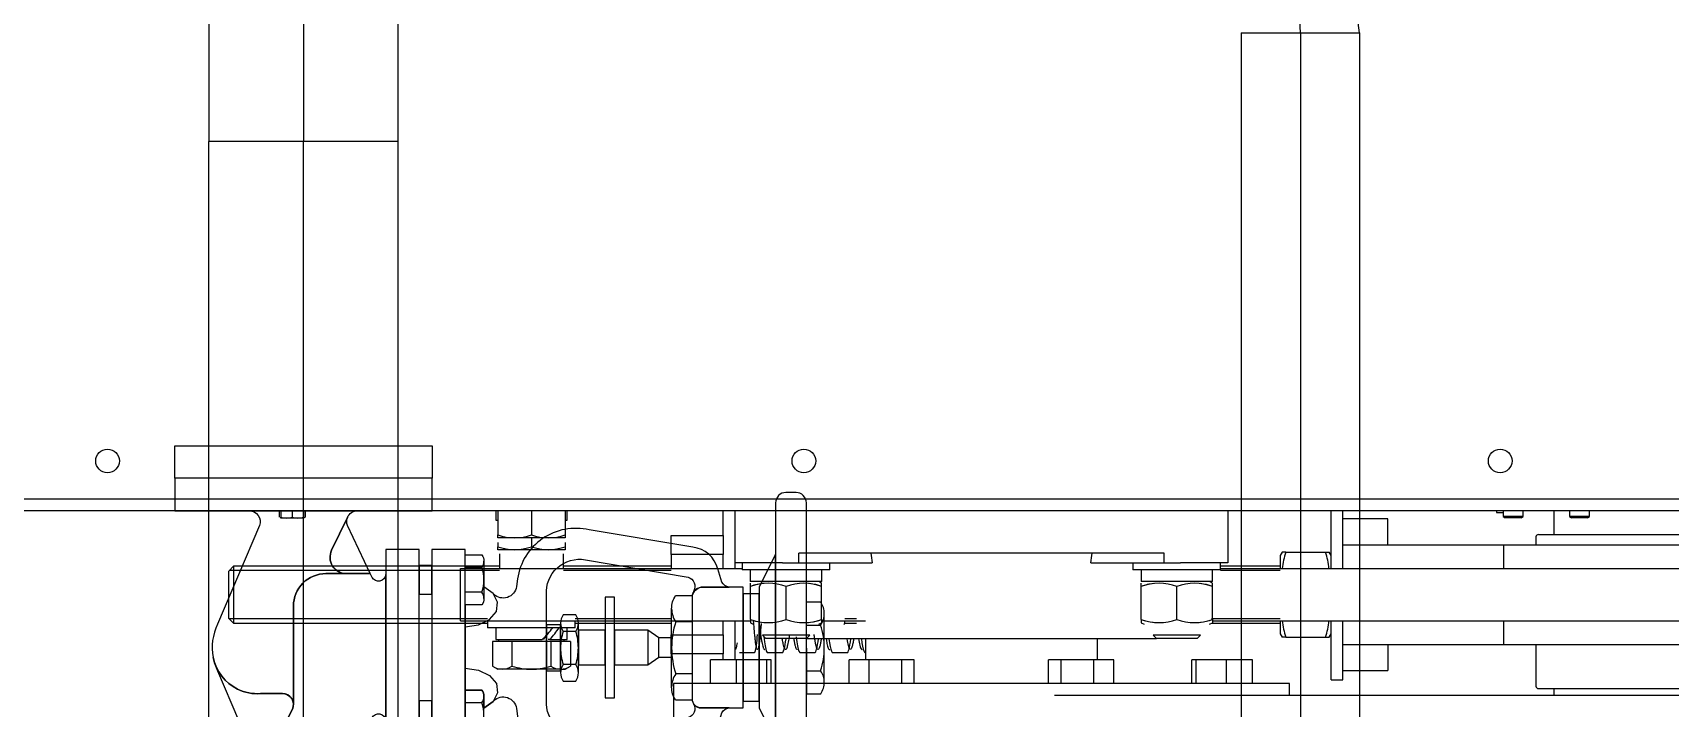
# Model space of a CAD drawing. Extents: x -681219 to -550379, y -242630 to -158199.
# Drawn here: x -574538 to -573847, y -225000 to -224715 of the extents above; entities that cross this region are included whole.
import ezdxf

# ---------------------------------------------------------------- set-up
doc = ezdxf.new("R2010")
doc.units = 0
doc.header["$LTSCALE"] = 1000
doc.linetypes.add('C2', pattern=[17, 14, -1, 1, -1])
doc.layers.get('0').update_dxf_attribs({"linetype": 'CONTINUOUS'})
for name, color, linetype in [('12020400244', 7, 'CONTINUOUS'), ('AAD0601501', 7, 'CONTINUOUS'), ('AAD2005001', 7, 'CONTINUOUS'), ('AAD2005501', 7, 'CONTINUOUS'), ('AAD2007001', 7, 'CONTINUOUS'), ('AAD2010001', 7, 'CONTINUOUS'), ('AAO0501001', 7, 'CONTINUOUS'), ('C__USERS_YSV001_', 7, 'CONTINUOUS'), ('DAE09051601', 7, 'CONTINUOUS'), ('DOTE_油脂（黄）', 7, 'CONTINUOUS'), ('FAA02001', 7, 'CONTINUOUS'), ('GAB02001', 7, 'CONTINUOUS'), ('GAE02001', 7, 'CONTINUOUS'), ('GZDH011034431', 7, 'CONTINUOUS'), ('GZDH011034501', 7, 'CONTINUOUS'), ('PIPE-油脂（黄）', 2, 'CONTINUOUS'), ('中心线', 4, 'C2')]:
    doc.layers.add(name, color=color, linetype=linetype)

# ---------------------------------------------------------------- blocks, each defined once
blk = doc.blocks.new('fushitu')
at = {"layer": '12020400244', "color": 7, "linetype": 'Continuous'}
for p, q in [((4721.56, -1363), (4710.57, -1363)), ((4710.57, -1373), (4710.57, -1363)), ((4734.37, -1363), (4721.56, -1363)), ((4721.56, -1373), (4721.56, -1363)), ((4736.17, -1363), (4734.37, -1363)), ((4734.37, -1373), (4734.37, -1363)), ((4736.17, -1373), (4736.17, -1363)), ((4777.6, -1363), (4769.17, -1363)), ((4769.17, -1373), (4769.17, -1363)), ((4791.34, -1363), (4777.6, -1363)), ((4777.6, -1373), (4777.6, -1363)), ((4796.64, -1363), (4791.34, -1363)), ((4791.34, -1373), (4791.34, -1363)), ((4796.64, -1373), (4796.64, -1363)), ((4858.66, -1363), (4853.36, -1363)), ((4853.36, -1373), (4853.36, -1363)), ((4872.4, -1363), (4858.66, -1363)), ((4858.66, -1373), (4858.66, -1363)), ((4880.83, -1363), (4872.4, -1363)), ((4872.4, -1373), (4872.4, -1363)), ((4880.83, -1373), (4880.83, -1363)), ((4915.63, -1363), (4913.83, -1363)), ((4913.83, -1373), (4913.83, -1363)), ((4928.44, -1363), (4915.63, -1363)), ((4915.63, -1373), (4915.63, -1363)), ((4939.43, -1363), (4928.44, -1363)), ((4928.44, -1373), (4928.44, -1363)), ((4939.43, -1373), (4939.43, -1363)), ((4955, -1373), (4695, -1373)), ((4695, -1373), (4695, -1399)), ((4955, -1378), (4955, -1373)), ((4855.79, -1378), (5214.47, -1378))]:
    blk.add_line(p, q, dxfattribs=at)
at = {"layer": 'AAD0601501', "color": 7, "linetype": 'Continuous'}
for p, q in [((4528.48, -1300), (4528.48, -1302.77)), ((4529.22, -1300), (4529.22, -1302.77)), ((4529.22, -1303.2), (4529.22, -1302.77)), ((4538.78, -1303.2), (4529.22, -1303.2)), ((4534, -1300), (4534, -1302.77)), ((4538.78, -1300), (4538.78, -1302.77)), ((4538.78, -1302.77), (4538.78, -1303.2)), ((4539.52, -1300), (4539.52, -1302.77))]:
    blk.add_line(p, q, dxfattribs=at)
for centre, radius, start, end in [((4531.61, -1296.24), 6.95, 249.87417, 290.12751), ((4536.39, -1296.24), 6.95, 249.87238, 290.12594), ((4538.14, -1300.73), 2.47, 288.46215, 304.06317)]:
    blk.add_arc(centre, radius, start, end, dxfattribs=at)
at = {"layer": 'AAD2005001', "color": 7, "linetype": 'Continuous'}
for p, q in [((4620.73, -1313.43), (4620.73, -1315.23)), ((4635, -1311.5), (4635, -1315.23)), ((4649.27, -1313.43), (4649.27, -1315.23)), ((4620.73, -1316.5), (4620.73, -1315.23)), ((4649.27, -1316.5), (4620.73, -1316.5)), ((4649.27, -1315.23), (4649.27, -1316.5))]:
    blk.add_line(p, q, dxfattribs=at)
for centre, start, end in [((4627.87, -1295.72), 249.91615, 290.08553), ((4642.13, -1295.72), 249.91441, 290.08391)]:
    blk.add_arc(centre, 20.77, start, end, dxfattribs=at)
at = {"layer": 'AAD2005501', "color": 7, "linetype": 'Continuous'}
for p, q in [((4620.73, -1300), (4620.73, -1310.23)), ((4635, -1300), (4635, -1310.23)), ((4649.27, -1300), (4649.27, -1310.23)), ((4620.73, -1311.5), (4620.73, -1310.23)), ((4649.27, -1311.5), (4620.73, -1311.5)), ((4649.27, -1310.23), (4649.27, -1311.5))]:
    blk.add_line(p, q, dxfattribs=at)
for centre, start, end in [((4627.87, -1290.72), 249.91615, 290.08553), ((4642.13, -1290.72), 249.91441, 290.08391)]:
    blk.add_arc(centre, 20.77, start, end, dxfattribs=at)
at = {"layer": 'AAD2007001', "color": 7, "linetype": 'Continuous'}
for p, q in [((4752.5, -1352.6), (4732.5, -1352.6)), ((4732.5, -1352.6), (4733.9, -1354)), ((4751.1, -1354), (4733.9, -1354)), ((4751.1, -1354), (4752.5, -1352.6)), ((4917.47, -1352.6), (4897.47, -1352.6)), ((4897.47, -1352.6), (4898.87, -1354)), ((4916.07, -1354), (4898.87, -1354)), ((4916.07, -1354), (4917.47, -1352.6))]:
    blk.add_line(p, q, dxfattribs=at)
at = {"layer": 'AAD2010001', "color": 7, "linetype": 'Continuous'}
for p, q in [((4621.15, -1354.5), (4621.15, -1355.3)), ((4648.85, -1355.3), (4648.85, -1354.5)), ((4626.76, -1355.3), (4618.53, -1355.3)), ((4618.53, -1355.3), (4618.53, -1365.73)), ((4643.24, -1355.3), (4626.76, -1355.3)), ((4626.76, -1355.3), (4626.76, -1365.73)), ((4651.47, -1355.3), (4643.24, -1355.3)), ((4643.24, -1355.3), (4643.24, -1365.73)), ((4651.47, -1355.3), (4651.47, -1365.73)), ((4618.53, -1365.73), (4620.73, -1367)), ((4647.36, -1367), (4620.73, -1367)), ((4647.36, -1367), (4649.27, -1367)), ((4649.27, -1367), (4651.47, -1365.73))]:
    blk.add_line(p, q, dxfattribs=at)
for centre, radius, start, end in [((4622.64, -1359.61), 7.37, 236.04078, 303.96213), ((4647.59, -1358.95), 8.06, 237.2845, 268.3302), ((4647.01, -1358.6), 8.41, 272.33289, 302.05242)]:
    blk.add_arc(centre, radius, start, end, dxfattribs=at)
blk.add_open_spline([(4626.76, -1365.73), (4628.11, -1366.11), (4629.46, -1366.43), (4632.2, -1366.88), (4633.58, -1367), (4635.68, -1367), (4636.39, -1366.97), (4637.78, -1366.85), (4638.47, -1366.77), (4640.53, -1366.44), (4641.89, -1366.11), (4643.24, -1365.73)], degree=3, knots=[0, 0, 0, 0, 0.25, 0.25, 0.5, 0.5, 0.625, 0.625, 0.75, 0.75, 1, 1, 1, 1], dxfattribs=at)
at = {"layer": 'AAO0501001', "color": 7, "linetype": 'Continuous'}
for p, q in [((5045.25, -1300), (5045.25, -1302.5)), ((5053.75, -1302.5), (5045.25, -1302.5)), ((5045.25, -1302.5), (5046.12, -1303)), ((5052.88, -1303), (5046.12, -1303)), ((5052.88, -1303), (5053.75, -1302.5)), ((5053.75, -1302.5), (5053.75, -1300)), ((5073.25, -1300), (5073.25, -1302.5)), ((5081.75, -1302.5), (5073.25, -1302.5)), ((5073.25, -1302.5), (5074.12, -1303)), ((5080.88, -1303), (5074.12, -1303)), ((5080.88, -1303), (5081.75, -1302.5)), ((5081.75, -1302.5), (5081.75, -1300))]:
    blk.add_line(p, q, dxfattribs=at)
at = {"layer": 'C__USERS_YSV001_', "color": 7, "linetype": 'Continuous'}
for p, q in [((4716, -1310.5), (4716, -1300)), ((4972.61, -1324.5), (4972.61, -1300)), ((4977.61, -1314.5), (4977.61, -1300)), ((4996.61, -1303.5), (4977.61, -1303.5)), ((4996.61, -1314.5), (4996.61, -1303.5)), ((5042.5, -1300), (5042.5, -1300.8)), ((5042.5, -1300.8), (5045.25, -1300.8)), ((5066.61, -1300), (5066.61, -1310.1)), ((4694, -1310.5), (4716, -1310.5)), ((4694, -1318.5), (4694, -1310.5)), ((4716, -1310.5), (4716, -1318.5)), ((5059.12, -1311.1), (5059.12, -1314.5)), ((5060.12, -1310.1), (5133.1, -1310.1)), ((4621.5, -1318.28), (4621.5, -1324.5)), ((4648.5, -1324.5), (4648.5, -1318.28)), ((4694, -1318.5), (4694, -1324.5)), ((4716, -1318.5), (4694, -1318.5)), ((4716, -1324.5), (4716, -1318.5)), ((4951.92, -1317.5), (4951.11, -1318.9)), ((4951.11, -1318.9), (4951.11, -1324.5)), ((4953.53, -1317.5), (4951.92, -1317.5)), ((4953.53, -1317.5), (4970.2, -1317.5)), ((4970.2, -1317.5), (4971.81, -1317.5)), ((4972.61, -1318.9), (4971.81, -1317.5)), ((4977.61, -1314.5), (5045.61, -1314.5)), ((4977.61, -1324.5), (4977.61, -1314.5)), ((5045.61, -1314.5), (5147.61, -1314.5)), ((5045.61, -1324.5), (5045.61, -1314.5)), ((4509.26, -1323.5), (4507.26, -1325.5)), ((4507.26, -1345.5), (4507.26, -1325.5)), ((4621.5, -1325.34), (4507.42, -1325.34)), ((4509.26, -1323.5), (4509.26, -1347.5)), ((4621.5, -1323.5), (4509.26, -1323.5)), ((4605, -1346.5), (4605, -1324.5)), ((4605, -1324.5), (4724, -1324.5)), ((4694, -1323.5), (4648.5, -1323.5)), ((4694, -1325.34), (4648.5, -1325.34)), ((4721, -1324.5), (4721, -1322)), ((4951.11, -1323.5), (4925.97, -1323.5)), ((4925.97, -1324.5), (5184.21, -1324.5)), ((4951.11, -1325.34), (4925.97, -1325.34)), ((4507.26, -1345.5), (4509.26, -1347.5)), ((4616.5, -1345.66), (4507.42, -1345.66)), ((4509.26, -1347.5), (4616.5, -1347.5)), ((4605, -1346.5), (4727.5, -1346.5)), ((4694, -1345.66), (4653.5, -1345.66)), ((4653.5, -1347.5), (4694, -1347.5)), ((4694, -1346.5), (4694, -1352.5)), ((4716, -1352.5), (4716, -1346.5)), ((4721, -1363), (4721, -1346.5)), ((4757.5, -1346.5), (4776.01, -1346.5)), ((4772.26, -1345.66), (4767.24, -1345.66)), ((4767.24, -1347.5), (4772.26, -1347.5)), ((4951.11, -1345.66), (4922.18, -1345.66)), ((4922.18, -1347.5), (4951.11, -1347.5)), ((4922.47, -1346.5), (5183, -1346.5)), ((4951.11, -1346.5), (4951.11, -1352.1)), ((4972.61, -1371.5), (4972.61, -1346.5)), ((4977.61, -1356.5), (4977.61, -1346.5)), ((5045.61, -1356.5), (5045.61, -1346.5)), ((4694, -1360.5), (4694, -1352.5)), ((4694, -1352.5), (4716, -1352.5)), ((4716, -1352.5), (4716, -1360.5)), ((4951.11, -1352.1), (4951.92, -1353.5)), ((4953.53, -1353.5), (4951.92, -1353.5)), ((4953.53, -1353.5), (4970.2, -1353.5)), ((4970.2, -1353.5), (4971.81, -1353.5)), ((4971.81, -1353.5), (4972.61, -1352.1)), ((4716, -1360.5), (4694, -1360.5)), ((4716, -1363), (4716, -1360.5)), ((4722.82, -1359.97), (4729.12, -1359.97)), ((4734.72, -1359.97), (4740.94, -1359.97)), ((4748.42, -1359.97), (4754.64, -1359.97)), ((4762.12, -1359.97), (4768.34, -1359.97)), ((4775.82, -1359.97), (4776.01, -1359.97)), ((4977.61, -1356.5), (5045.61, -1356.5)), ((4977.61, -1371.5), (4977.61, -1356.5)), ((4996.61, -1356.5), (4996.61, -1367.5)), ((5045.61, -1356.5), (5147.61, -1356.5)), ((5059.12, -1356.5), (5059.12, -1374.2)), ((4977.61, -1367.5), (4996.61, -1367.5)), ((4972.61, -1371.5), (4977.61, -1371.5)), ((5060.12, -1375.2), (5133.1, -1375.2)), ((5066.61, -1375.2), (5066.61, -1378))]:
    blk.add_line(p, q, dxfattribs=at)
for centre, radius, start, end in [((5060.12, -1311.1), 1, 90, 180), ((4978.07, -1326.5), 26.14, 159.85829, 175.56118), ((4978.07, -1326.5), 26.14, 159.85822, 175.58641), ((4945.66, -1326.5), 26.14, 4.43882, 20.14171), ((4945.66, -1326.5), 26.14, 4.41359, 20.14178), ((4978.07, -1344.5), 26.14, 184.41359, 200.14178), ((4978.07, -1344.5), 26.14, 184.43882, 200.14171), ((4945.66, -1344.5), 26.14, 339.85822, 355.58641), ((4945.66, -1344.5), 26.14, 339.85829, 355.56118), ((5060.12, -1374.2), 1, 180, 270)]:
    blk.add_arc(centre, radius, start, end, dxfattribs=at)
for points, knots in [([(4731.98, -1347.62), (4731.98, -1347.62), (4731.91, -1348.53), (4731.76, -1350.28), (4731.55, -1352.61), (4731.34, -1354.61), (4731.13, -1356.25), (4730.91, -1357.49), (4730.7, -1358.3), (4730.49, -1358.69), (4730.28, -1358.62), (4730.07, -1358.11), (4729.86, -1357.17), (4729.65, -1355.82), (4729.44, -1354.07), (4729.23, -1351.97), (4729.02, -1349.56), (4728.87, -1347.71), (4728.8, -1346.72), (4728.79, -1346.67)], [0.1719586, 0.1719586, 0.1719586, 0.1719586, 0.1720105, 0.1876459, 0.2032809, 0.218916, 0.234551, 0.2501859, 0.2658207, 0.2814555, 0.2970902, 0.3127248, 0.3283593, 0.3439939, 0.3596283, 0.3752627, 0.390897, 0.4065312, 0.4074689, 0.4074689, 0.4074689, 0.4074689]), ([(4731.16, -1347.55), (4731.22, -1348.09), (4731.39, -1349.65), (4731.66, -1351.81), (4731.96, -1353.87), (4732.31, -1355.99), (4732.64, -1357.39), (4732.99, -1358.32), (4733.26, -1358.68), (4733.47, -1358.64), (4733.56, -1358.57)], [0.11159043, 0.11159043, 0.11159043, 0.11159043, 0.11604312, 0.12497132, 0.13167069, 0.13837004, 0.15174397, 0.15621169, 0.16513997, 0.17184351, 0.17184351, 0.17184351, 0.17184351]), ([(4767.04, -1348.08), (4767.17, -1347.92), (4767.3, -1347.52), (4767.33, -1346.89), (4767.33, -1346.6)], [0.62136237, 0.62136237, 0.62136237, 0.62136237, 0.66674223, 0.6993445, 0.6993445, 0.6993445, 0.6993445]), ([(4730.32, -1352.39), (4730.17, -1354.12), (4729.76, -1358.19), (4729.35, -1359.96), (4729.09, -1359.97), (4729.08, -1359.97)], [0.2181116, 0.2181116, 0.2181116, 0.2181116, 0.2549998, 0.3187498, 0.3199341, 0.3199341, 0.3199341, 0.3199341]), ([(4733.06, -1353.2), (4733.46, -1356.32), (4734.07, -1359.64), (4734.68, -1360.07), (4734.89, -1359.89)], [0.12589622, 0.12589622, 0.12589622, 0.12589622, 0.15625, 0.171875, 0.171875, 0.171875, 0.171875]), ([(4743.85, -1352.84), (4743.71, -1353.85), (4743.39, -1355.86), (4742.89, -1357.96), (4742.44, -1358.71), (4742.09, -1358.61), (4741.82, -1358.2), (4741.56, -1357.44), (4741.26, -1356.24), (4741.04, -1355.04), (4740.91, -1354.22), (4740.89, -1354.13)], [0.79271401, 0.79271401, 0.79271401, 0.79271401, 0.80359009, 0.81696401, 0.83033794, 0.8370373, 0.84373675, 0.85043607, 0.85713542, 0.86606362, 0.86711227, 0.86711227, 0.86711227, 0.86711227]), ([(4740.94, -1359.97), (4741.21, -1359.96), (4741.72, -1358.93), (4742.23, -1355.94), (4742.48, -1354.12)], [0.16768599, 0.16768599, 0.16768599, 0.16768599, 0.1875, 0.2063293, 0.2063293, 0.2063293, 0.2063293]), ([(4745.71, -1354.19), (4745.8, -1354.77), (4746, -1355.89), (4746.3, -1357.23), (4746.61, -1358.17), (4746.92, -1358.65), (4747.13, -1358.66), (4747.23, -1358.59)], [0.47735106, 0.47735106, 0.47735106, 0.47735106, 0.48436521, 0.49217937, 0.49999356, 0.50780774, 0.51562191, 0.51562191, 0.51562191, 0.51562191]), ([(4746.77, -1353.29), (4747.16, -1356.31), (4747.76, -1359.58), (4748.36, -1360.07), (4748.57, -1359.91)], [0.47045087, 0.47045087, 0.47045087, 0.47045087, 0.5, 0.515625, 0.515625, 0.515625, 0.515625]), ([(4757.38, -1354.01), (4757.37, -1354.04), (4757.27, -1354.72), (4757.06, -1355.93), (4756.75, -1357.29), (4756.43, -1358.21), (4756.12, -1358.66), (4755.81, -1358.65), (4755.5, -1358.17), (4755.19, -1357.23), (4754.88, -1355.85), (4754.59, -1354.16), (4754.4, -1352.87), (4754.32, -1352.26)], [0.45281747, 0.45281747, 0.45281747, 0.45281747, 0.45310847, 0.46092265, 0.46873691, 0.47655105, 0.4843652, 0.49217937, 0.49999356, 0.50780774, 0.51562191, 0.52343606, 0.52978089, 0.52978089, 0.52978089, 0.52978089]), ([(4754.64, -1359.97), (4754.9, -1359.96), (4755.41, -1358.95), (4755.92, -1355.99), (4756.18, -1354.14)], [0.51193832, 0.51193832, 0.51193832, 0.51193832, 0.53125, 0.55053719, 0.55053719, 0.55053719, 0.55053719]), ([(4759.41, -1354.19), (4759.53, -1354.91), (4759.73, -1356.06), (4760.02, -1357.3), (4760.29, -1358.1), (4760.56, -1358.57), (4760.76, -1358.67), (4760.88, -1358.62), (4760.91, -1358.6)], [0.8216004, 0.8216004, 0.8216004, 0.8216004, 0.83033794, 0.8370373, 0.84373675, 0.85043607, 0.85713542, 0.85925954, 0.85925954, 0.85925954, 0.85925954]), ([(4760.59, -1354.17), (4760.93, -1356.67), (4761.49, -1359.55), (4762.04, -1360.06), (4762.25, -1359.92)], [0.81765159, 0.81765159, 0.81765159, 0.81765159, 0.84375, 0.859375, 0.859375, 0.859375, 0.859375]), ([(4771.08, -1354.03), (4770.98, -1354.66), (4770.76, -1355.91), (4770.45, -1357.25), (4770.16, -1358.13), (4769.8, -1358.73), (4769.48, -1358.65), (4769.12, -1357.96), (4768.77, -1356.82), (4768.47, -1355.28), (4768.3, -1354.18)], [0.10861432, 0.10861432, 0.10861432, 0.10861432, 0.11604312, 0.12497132, 0.13167069, 0.13837004, 0.15174397, 0.15621169, 0.16513997, 0.17834383, 0.17834383, 0.17834383, 0.17834383]), ([(4768.34, -1359.97), (4768.59, -1359.96), (4769.1, -1358.98), (4769.61, -1356.05), (4769.88, -1354.15)], [0.85618997, 0.85618997, 0.85618997, 0.85618997, 0.875, 0.89474905, 0.89474905, 0.89474905, 0.89474905]), ([(4773.08, -1354.04), (4773.26, -1355.16), (4773.56, -1356.73), (4773.97, -1358.1), (4774.3, -1358.64), (4774.51, -1358.66), (4774.6, -1358.61)], [0.16522348, 0.16522348, 0.16522348, 0.16522348, 0.1785139, 0.18744215, 0.1963704, 0.20327024, 0.20327024, 0.20327024, 0.20327024]), ([(4774.29, -1354.18), (4774.62, -1356.63), (4775.14, -1359.31), (4775.65, -1359.97), (4775.82, -1359.97)], [0.16193007, 0.16193007, 0.16193007, 0.16193007, 0.1875, 0.20044041, 0.20044041, 0.20044041, 0.20044041]), ([(4721.78, -1355.84), (4721.72, -1356.29), (4721.63, -1356.89), (4721.51, -1357.56), (4721.4, -1358.02), (4721.29, -1358.37), (4721.21, -1358.51), (4721.18, -1358.56), (4721.18, -1358.56)], [0.93939558, 0.93939558, 0.93939558, 0.93939558, 0.95307803, 0.9600449, 0.96871881, 0.97765181, 0.98584433, 0.98635993, 0.98635993, 0.98635993, 0.98635993])]:
    blk.add_open_spline(points, degree=3, knots=knots, dxfattribs=at)
at = {"layer": 'DAE09051601', "color": 7, "linetype": 'Continuous'}
for p, q in [((4721, -1322), (4721, -1300)), ((4929, -1300), (4929, -1322)), ((4747.87, -1322), (4747.87, -1318)), ((4902.13, -1318), (4747.87, -1318)), ((4902.13, -1322), (4902.13, -1318)), ((4741, -1322), (4721, -1322)), ((4741, -1322), (4747.87, -1322)), ((4747.87, -1322), (4778.83, -1322)), ((4871.17, -1322), (4902.13, -1322)), ((4902.13, -1322), (4909, -1322)), ((4929, -1322), (4909, -1322)), ((4751.1, -1354), (4898.87, -1354)), ((4776.01, -1354), (4776.01, -1363)), ((4873.99, -1363), (4873.99, -1354))]:
    blk.add_line(p, q, dxfattribs=at)
for points in [[(4778.25, -1318), (4778.44, -1319.33), (4778.64, -1320.67), (4778.83, -1322)], [(4871.17, -1322), (4871.36, -1320.67), (4871.56, -1319.33), (4871.75, -1318)]]:
    blk.add_open_spline(points, degree=3, dxfattribs=at)
at = {"layer": 'FAA02001', "color": 7, "linetype": 'Continuous'}
for p, q in [((4727.5, -1332), (4727.5, -1330.66)), ((4727.5, -1346), (4727.5, -1332)), ((4742.5, -1346), (4742.5, -1332)), ((4757.5, -1330.66), (4756.35, -1330)), ((4757.5, -1332), (4757.5, -1330.66)), ((4757.5, -1346), (4757.5, -1332)), ((4892.47, -1332), (4892.47, -1330.66)), ((4892.47, -1346), (4892.47, -1332)), ((4907.47, -1346), (4907.47, -1332)), ((4922.47, -1330.66), (4921.32, -1330)), ((4922.47, -1332), (4922.47, -1330.66)), ((4922.47, -1346), (4922.47, -1332)), ((4727.5, -1346), (4727.5, -1347.34)), ((4727.5, -1347.34), (4728.65, -1348)), ((4756.35, -1348), (4757.5, -1347.34)), ((4757.5, -1346), (4757.5, -1347.34)), ((4892.47, -1346), (4892.47, -1347.34)), ((4892.47, -1347.34), (4893.62, -1348)), ((4921.32, -1348), (4922.47, -1347.34)), ((4922.47, -1346), (4922.47, -1347.34))]:
    blk.add_line(p, q, dxfattribs=at)
for centre, start, end in [((4735, -1352.52), 69.91441, 110.08391), ((4735, -1352.52), 94.70058, 110.08385), ((4750, -1352.52), 69.91615, 110.08553), ((4750, -1352.52), 69.91609, 83.37073), ((4899.97, -1352.52), 69.91441, 110.08391), ((4899.97, -1352.52), 96.31939, 110.08385), ((4914.97, -1352.52), 69.91615, 110.08553), ((4914.97, -1352.52), 69.91609, 83.37073), ((4735, -1325.48), 249.91609, 261.31439), ((4735, -1325.48), 249.91615, 290.08553), ((4750, -1325.48), 249.91441, 290.08391), ((4750, -1325.48), 277.57477, 290.08385), ((4899.97, -1325.48), 249.91609, 263.37073), ((4899.97, -1325.48), 249.91615, 290.08553), ((4914.97, -1325.48), 249.91441, 290.08391), ((4914.97, -1325.48), 276.66113, 290.08385)]:
    blk.add_arc(centre, 21.84, start, end, dxfattribs=at)
at = {"layer": 'GAB02001', "color": 7, "linetype": 'Continuous'}
for p, q in [((4724, -1322), (4724, -1325)), ((4761, -1325), (4724, -1325)), ((4761, -1325), (4761, -1322)), ((4888.97, -1322), (4888.97, -1325)), ((4925.97, -1325), (4888.97, -1325)), ((4925.97, -1325), (4925.97, -1322)), ((4616.5, -1346.5), (4616.5, -1349.5)), ((4653.5, -1349.5), (4653.5, -1346.5)), ((4653.5, -1349.5), (4616.5, -1349.5))]:
    blk.add_line(p, q, dxfattribs=at)
at = {"layer": 'GAE02001', "color": 7, "linetype": 'Continuous'}
for p, q in [((4619.9, -1300), (4619.9, -1304)), ((4619.9, -1304), (4620.73, -1304)), ((4649.27, -1304), (4650.1, -1304)), ((4650.1, -1304), (4650.1, -1300)), ((4727.4, -1325), (4727.4, -1330)), ((4757.6, -1330), (4757.6, -1325)), ((4892.37, -1325), (4892.37, -1330)), ((4922.57, -1330), (4922.57, -1325)), ((4757.6, -1330), (4727.4, -1330)), ((4922.57, -1330), (4892.37, -1330)), ((4619.9, -1349.5), (4619.9, -1354.5)), ((4619.9, -1354.5), (4639.55, -1354.5)), ((4642.81, -1354.5), (4642.11, -1354.5)), ((4642.81, -1354.5), (4650.1, -1354.5)), ((4650.1, -1354.5), (4650.1, -1349.5))]:
    blk.add_line(p, q, dxfattribs=at)
for centre, major_axis, start_param, end_param in [((4635, -1350.23), (14.44, 14.44), 4.722046, 5.057095), ((4635, -1353.77), (9.66, 9.66), -1.347163, -1.064702), ((4635, -1353.77), (14.44, 14.44), -1.323113, -0.988063)]:
    blk.add_ellipse(centre, major_axis=major_axis, ratio=0.305172, start_param=start_param, end_param=end_param, dxfattribs=at)
at = {"layer": 'GZDH011034431', "color": 7, "linetype": 'Continuous'}
blk.add_line((4003, -1300), (5450, -1300), dxfattribs=at)
at = {"layer": 'GZDH011034501', "color": 7, "linetype": 'Continuous'}
blk.add_line((4140, -1295), (5360, -1295), dxfattribs=at)
for centre in [(4456, -1279), (4750, -1279), (5044, -1279)]:
    blk.add_circle(centre, 5, dxfattribs=at)
blk = doc.blocks.new('BSA1L')
at = {"color": 4}
for p, q in [((54.215379, 185.599538), (54.215358, 190.866514)), ((71.09388, 185.599538), (71.09388, 190.866514)), ((53.026763, 143.408363), (53.02674, 137.399566)), ((72.282498, 143.408363), (72.282498, 137.399566)), ((56.074416, 127.074309), (68.925583, 127.074309)), ((66.099799, 131.20133), (58.900201, 131.20133)), ((56.551251, 100.49373), (56.551234, 95.87403)), ((68.758004, 100.49373), (68.758004, 95.87403)), ((32.92306, 65.872712), (32.92306, 59.762096)), ((42.120523, 65.872712), (42.120536, 59.762096)), ((82.879476, 65.872712), (82.879463, 59.762096)), ((92.07694, 65.872712), (92.07694, 59.762096))]:
    blk.add_line(p, q, dxfattribs=at)
for points in [[(45.745776, 185.569513), (79.563462, 185.599538), (79.563462, 190.911126, 0.151687), (75.321745, 192.203806), (62.654619, 192.203806), (49.987493, 192.203806, 0.151687), (45.745776, 190.911126)], [(119.73171, 181.785914, 0.414214), (115.933099, 185.584525), (9.066901, 185.584525, 0.414214), (5.26829, 181.785914), (5.26829, 178.042425, 0.414214), (9.066901, 174.243814), (62.5, 174.243814), (115.933099, 174.243814, 0.414214), (119.73171, 178.042425)], [(84.795625, 157.06318, -0.059994), (84.795625, 157.873976), (84.795625, 162.289753), (40.204374, 162.289753), (40.204374, 157.873976, -0.059994), (40.204374, 157.06318), (40.204374, 147.521136, 0.368201), (43.528159, 143.408363), (81.471841, 143.408363, 0.414214), (84.795625, 146.732148)], [(105.928125, 105.421149), (99.542192, 143.747083, 0.310322), (91.567632, 152.873054), (86.654278, 154.431481, -0.252716), (84.795625, 157.06318), (84.795625, 146.732148, -0.236339), (83.463376, 144.071071, -0.476894), (88.41312, 142.018735), (94.885762, 104.042078, -0.48938), (81.964371, 89.685191), (62.5, 89.685191), (43.035628, 89.685191, -0.48938), (30.114237, 104.042078), (36.58688, 142.018735, -0.476894), (41.536623, 144.071071), (42.896316, 143.580445, -0.323196), (40.204374, 147.521136), (40.204374, 157.06318, -0.252716), (38.345721, 154.431481), (33.432367, 152.873054, 0.310322), (25.457808, 143.747083), (19.071875, 105.421149, 0.440151), (37.124647, 79.035245), (39.997969, 78.598758, -0.614929), (42.823737, 70.241395), (42.582242, 70.034806), (40.105041, 66.601431), (44.424393, 66.601431, -0.151687), (46.735798, 65.897021), (46.735798, 59.737786), (62.5, 59.737786), (78.264201, 59.737786), (78.264201, 65.897021, -0.151687), (80.575606, 66.601431), (84.894959, 66.601431), (82.417757, 70.034806), (82.176262, 70.241395, -0.614929), (85.00203, 78.598758), (87.875353, 79.035245, 0.440151)], [(43.364269, 143.442617), (81.944969, 143.408363), (81.944969, 137.348671, -0.151687), (77.105831, 135.873925), (62.654619, 135.873925), (48.203407, 135.873925, -0.151687), (43.364269, 137.348671)], [(62.654619, 101.460877), (53.493586, 101.460877, 0.151687), (50.425919, 100.525993), (50.425919, 95.841766, 0.151687), (53.493586, 94.906883), (62.654619, 94.906883), (71.815652, 94.906883, 0.151687), (74.883319, 95.841766), (74.883319, 100.525993, 0.151687), (71.815652, 101.460877)], [(46.735798, 59.737786), (28.307798, 59.737786), (28.307798, 65.897021, -0.151687), (30.619203, 66.601431), (37.521798, 66.601431), (44.424393, 66.601431, -0.151687), (46.735798, 65.897021)], [(78.264201, 59.737786), (96.692201, 59.737786), (96.692201, 65.897021, 0.151687), (94.380796, 66.601431), (87.478201, 66.601431), (80.575606, 66.601431, 0.151687), (78.264201, 65.897021)], [(113.000004, 19.972092, -0.522686), (107.606909, 16.222521), (88.390312, 25.330404, -0.756375), (89.461035, 30.377576), (35.538964, 30.377576, -0.756374), (36.60969, 25.330405), (35.219606, 24.671562), (35.219606, 8.304717, 0.414214), (47.219606, -3.695283), (83.507591, -3.695283, -0.114393), (85.267565, -4.103279), (110.50267, -16.265073, -0.305418), (113.000004, -19.972092), (113.000004, 0)], [(35.219606, 24.671562), (17.39309, 16.222521, -0.188965), (14.474356, 16.274468), (26.614703, 10.423555, 0.552777), (35.219606, 15.828597)], [(79.507591, -7.695283, -0.414214), (83.507591, -3.695283), (47.219606, -3.695283, -0.414214), (35.219606, 8.304717), (35.219606, 15.828597, -0.552777), (26.614703, 10.423555), (14.474356, 16.274468, -0.303723), (11.999995, 19.972092), (11.999995, 0), (11.999995, -19.972092, -0.522686), (17.39309, -16.222521), (53.934214, -31.732036, 0.158217), (66.18024, -33.317683, 0.23204), (77.871512, -24.265637, 0.137413), (79.507591, -15.822343)], [(85.220748, -4.080716, 0.550659), (79.507591, -7.695283), (79.507591, -15.822343, -0.137413), (77.871512, -24.265637, -0.23204), (66.18024, -33.317683, 0.064472), (71.065785, -31.732036), (107.606909, -16.222521, -0.187358), (110.50267, -16.265073)]]:
    blk.add_lwpolyline(points, format="xyb", close=True, dxfattribs=at)
for points in [[(96.912516, 174.243814), (62.5, 174.243814), (28.087483, 174.243814), (40.204374, 168.178291), (84.795625, 168.178291)], [(82.297331, 168.178291), (42.702669, 168.178291), (42.702669, 162.289753), (62.5, 162.289753), (82.297331, 162.289753)], [(68.925583, 127.074309), (66.099799, 131.20133), (66.099799, 135.873925), (58.900201, 135.873925), (58.900201, 131.20133), (56.074416, 127.074309), (56.074416, 114.852858), (62.5, 114.852858), (68.925583, 114.852858)], [(81.056809, 114.852858), (62.5, 114.852858), (56.074416, 114.852858), (43.94319, 114.852858), (43.94319, 111.343443), (62.5, 111.343443), (69.325381, 111.343443), (81.056809, 111.343443)], [(68.925583, 111.343443), (56.074416, 111.343443), (56.074416, 101.460877), (68.925583, 101.460877)], [(71.146781, 94.906883), (54.162457, 94.906883), (54.162457, 89.685191), (62.5, 89.685191), (71.146781, 89.685191)], [(98.734061, 59.737786), (62.5, 59.737786), (26.265939, 59.737786), (26.265939, 47.364933), (98.734061, 47.364933)], [(11.999995, 0), (11.999995, 19.972092), (11.999995, 47.5), (0, 47.5), (0, 0), (0, -47.5), (11.999995, -47.5)], [(98.734061, 42.750429), (62.5, 42.750429), (26.265939, 42.750429), (26.265939, 30.377576), (98.734061, 30.377576)], [(42.828178, 47.364933), (32.21537, 47.364933), (32.21537, 42.750429), (42.828178, 42.750429)], [(92.784629, 47.364933), (82.171822, 47.364933), (82.171822, 42.750429), (92.784629, 42.750429)], [(125, 47.5), (113.000004, 47.5), (113.000004, 0), (113.000004, -47.5), (125, -47.5), (125, 0)]]:
    blk.add_lwpolyline(points, close=True, dxfattribs=at)
at = {"color": 4, "flags": 128}
blk.add_lwpolyline([(54.828787, 59.737786), (54.118687, 64.656958), (52.113078, 68.712348), (49.164135, 71.19185), (45.789677, 71.660075), (42.582242, 70.034806), (40.105041, 66.601431)], dxfattribs=at)
at = {"color": 4, "extrusion": (0, 0, -1), "flags": 128}
blk.add_lwpolyline([(-70.171213, 59.737786), (-70.881312, 64.656958), (-72.886921, 68.712348), (-75.835865, 71.19185), (-79.210322, 71.660075), (-82.417757, 70.034806), (-84.894959, 66.601431)], dxfattribs=at)
at = {"color": 4}
for centre, radius, start, end in [((49.948113, 184.727434), 7.476476, 55.197024, 89.698211), ((62.654619, 164.906291), 27.297515, 90, 108.008529), ((62.654619, 164.906291), 27.297515, 71.991471, 90), ((75.361125, 184.727434), 7.476476, 90.301789, 124.802976), ((48.15848, 144.403298), 8.529491, 270.301789, 304.802976), ((62.654619, 167.016127), 31.142202, 251.991471, 270), ((62.654619, 167.016127), 31.142202, 270, 288.008529), ((77.150758, 144.403298), 8.529491, 235.197024, 269.698211), ((53.465105, 96.053865), 5.407086, 55.197024, 89.698211), ((62.654619, 81.718951), 19.741925, 90, 108.008529), ((62.654619, 81.718951), 19.741925, 71.991471, 90), ((71.844133, 96.053865), 5.407086, 90.301789, 124.802976), ((53.465105, 100.313894), 5.407086, 270.301789, 304.802976), ((62.654619, 114.648808), 19.741925, 251.991471, 270), ((62.654619, 114.648808), 19.741925, 270, 288.008529), ((71.844133, 100.313894), 5.407086, 235.197024, 269.698211), ((30.597744, 62.527392), 4.074096, 55.197024, 89.698211), ((37.521798, 51.726416), 14.875015, 90, 108.008529), ((37.521798, 51.726416), 14.875015, 71.991471, 90), ((44.445852, 62.527392), 4.074096, 90.301789, 124.802976), ((80.554147, 62.527392), 4.074096, 55.197024, 89.698211), ((87.478201, 51.726416), 14.875015, 90, 108.008529), ((94.402255, 62.527392), 4.074096, 90.301789, 124.802976)]:
    blk.add_arc(centre, radius, start, end, dxfattribs=at)

msp = doc.modelspace()

# ---------------------------------------------------------------- linework, layer by layer
at = {"color": 4, "elevation": 3800}
msp.add_lwpolyline([(-574369.76, -224889.2709), (-574369.76, -224903.0014), (-574478.4597, -224903.0014), (-574478.4597, -224889.2709)], close=True, dxfattribs=at)
at = {"layer": 'DOTE_油脂（黄）', "color": 1}
for p, q in [((-574424.1099, -224664.7656, 3800), (-574424.1099, -224760.7656)), ((-574003.1529, -224714.7656), (-574003.1529, -225798.7462)), ((-574424.1099, -225041.0667), (-574424.1099, -224760.7656))]:
    msp.add_line(p, q, dxfattribs=at)
msp.add_arc((-574053.1529, -224714.7656, 3800), 50, 360, 90, dxfattribs=at)
at = {"layer": 'PIPE-油脂（黄）', "color": 1}
for p, q in [((-574464.1099, -224568.7656), (-574464.1099, -224760.7656)), ((-574384.1099, -224760.7656), (-574384.1099, -224689.7656)), ((-573978.1529, -224714.7656, 3800), (-573980.7085, -224695.3542, 3800)), ((-574028.1529, -224714.7656), (-574028.1529, -225798.7462)), ((-573978.1529, -224714.7656), (-573978.1529, -225798.7462)), ((-574464.1099, -225041.0667), (-574464.1099, -224760.7656)), ((-574384.1099, -225041.0667), (-574384.1099, -224760.7656))]:
    msp.add_line(p, q, dxfattribs=at)
at = {"layer": 'PIPE-油脂（黄）'}
for p, q in [((-574028.1529, -224714.7656, 3800), (-573978.1529, -224714.7656, 3800)), ((-574384.1099, -224760.7656), (-574464.1099, -224760.7656))]:
    msp.add_line(p, q, dxfattribs=at)

# ---------------------------------------------------------------- block references
at = {"color": 4, "xscale": 1.144206706045084, "yscale": 1.144206706045084, "zscale": 1.144206706045084, "rotation": 270}
msp.add_blockref('BSA1L', (-574424.1099, -224903.0014, 3800), dxfattribs=at)
at = {"layer": '中心线'}
msp.add_blockref('fushitu', (-578962.82, -223616.6983), dxfattribs=at)

doc.saveas('drawing.dxf')
